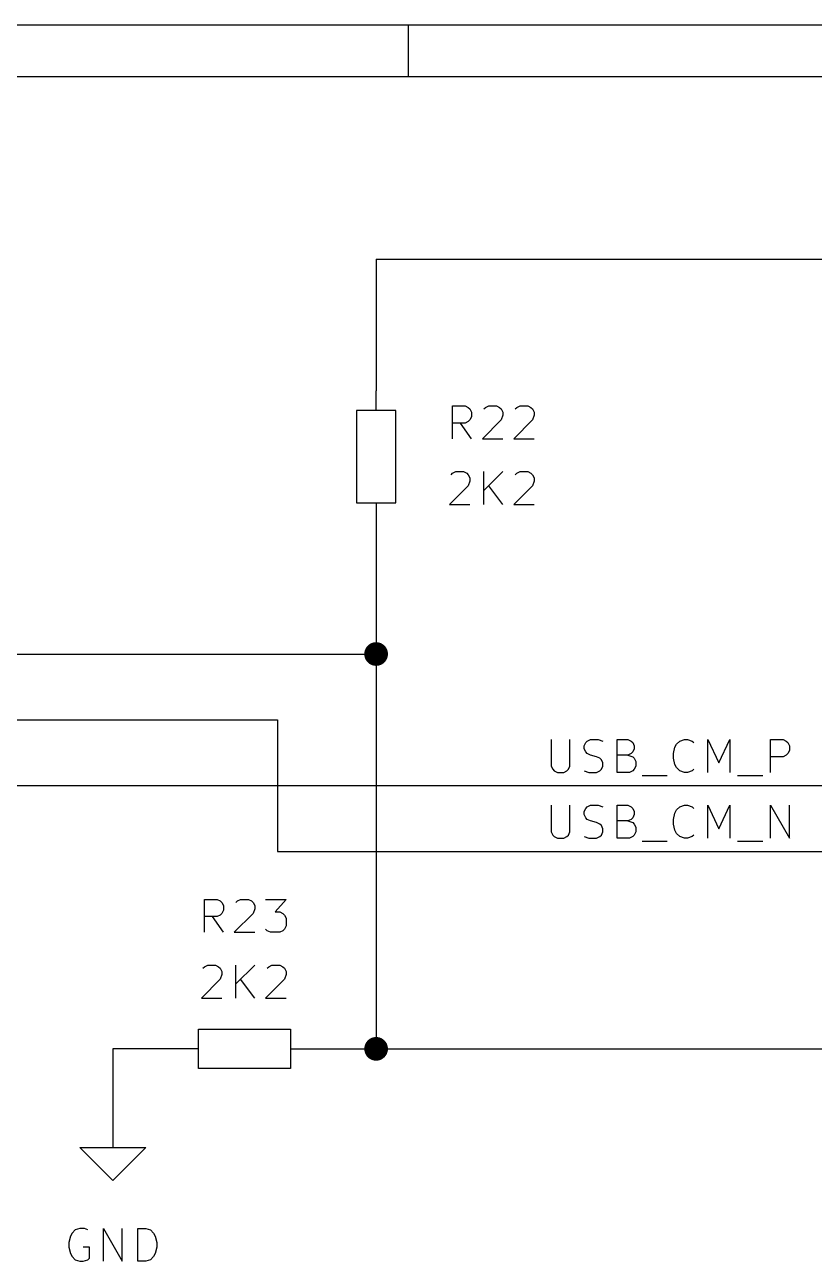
# Model space of a CAD drawing. Header units: millimetres. Extents: x 10 to 287, y -200 to -10.
# Drawn here: x 145.19 to 175.66, y -57.73 to -10 of the extents above; entities that cross this region are included whole.
import ezdxf

# ---------------------------------------------------------------- set-up
doc = ezdxf.new("R2010")
doc.units = ezdxf.units.MM
for name, color, linetype in [('GREENSIXTYFIVE', 129, 'CONTINUOUS'), ('LIGHTGREEN', 92, 'CONTINUOUS'), ('RED', 14, 'CONTINUOUS'), ('REDSIX', 19, 'CONTINUOUS')]:
    doc.layers.add(name, color=color, linetype=linetype)

msp = doc.modelspace()

# ---------------------------------------------------------------- linework, layer by layer
at = {"layer": 'GREENSIXTYFIVE', "linetype": 'CONTINUOUS'}
for p, q in [((161.7035, -25.979), (161.7035, -24.709)), ((161.7035, -24.709), (162.1873, -24.709)), ((162.1873, -24.709), (162.3083, -24.7695)), ((162.3083, -24.7695), (162.3688, -24.83)), ((162.9131, -24.83), (162.9735, -24.7695)), ((162.9735, -24.7695), (163.0945, -24.709)), ((163.0945, -24.709), (163.3969, -24.709)), ((163.3969, -24.709), (163.5178, -24.7695)), ((163.5178, -24.7695), (163.5783, -24.83)), ((164.1226, -24.83), (164.183, -24.7695)), ((164.183, -24.7695), (164.304, -24.709)), ((164.304, -24.709), (164.6064, -24.709)), ((164.6064, -24.709), (164.7273, -24.7695)), ((164.7273, -24.7695), (164.7878, -24.83)), ((162.3688, -25.2533), (162.3083, -25.3138)), ((162.3688, -24.83), (162.4292, -24.9509)), ((162.4292, -25.1324), (162.3688, -25.2533)), ((162.4292, -24.9509), (162.4292, -25.1324)), ((163.5783, -25.2533), (162.8526, -25.979)), ((163.5783, -24.83), (163.6388, -24.9509)), ((163.6388, -25.0719), (163.5783, -25.2533)), ((163.6388, -24.9509), (163.6388, -25.0719)), ((164.7878, -25.2533), (164.0621, -25.979)), ((164.7878, -24.83), (164.8483, -24.9509)), ((164.8483, -25.0719), (164.7878, -25.2533)), ((164.8483, -24.9509), (164.8483, -25.0719)), ((162.1873, -25.3743), (161.7035, -25.3743)), ((162.4292, -25.979), (162.0059, -25.3743)), ((162.3083, -25.3138), (162.1873, -25.3743)), ((162.8526, -25.979), (163.6388, -25.979)), ((164.0621, -25.979), (164.8483, -25.979)), ((161.6431, -27.37), (161.7035, -27.3095)), ((161.7035, -27.3095), (161.8245, -27.249)), ((161.8245, -27.249), (162.1269, -27.249)), ((162.1269, -27.249), (162.2478, -27.3095)), ((162.2478, -27.3095), (162.3083, -27.37)), ((162.3083, -27.37), (162.3688, -27.4909)), ((162.3688, -27.6119), (162.3083, -27.7933)), ((162.3688, -27.4909), (162.3688, -27.6119)), ((162.913, -28.519), (162.913, -27.249)), ((163.6387, -27.249), (162.913, -27.9747)), ((164.1226, -27.37), (164.183, -27.3095)), ((164.183, -27.3095), (164.304, -27.249)), ((164.304, -27.249), (164.6064, -27.249)), ((164.6064, -27.249), (164.7273, -27.3095)), ((164.7273, -27.3095), (164.7878, -27.37)), ((164.7878, -27.37), (164.8483, -27.4909)), ((164.8483, -27.6119), (164.7878, -27.7933)), ((164.8483, -27.4909), (164.8483, -27.6119)), ((162.3083, -27.7933), (161.5826, -28.519)), ((163.6387, -28.519), (163.0945, -27.7933)), ((164.7878, -27.7933), (164.0621, -28.519)), ((161.5826, -28.519), (162.3688, -28.519)), ((164.0621, -28.519), (164.8483, -28.519)), ((152.1278, -45.0292), (152.1278, -43.7592)), ((152.1278, -43.7592), (152.6116, -43.7592)), ((152.6116, -43.7592), (152.7326, -43.8197)), ((152.7326, -43.8197), (152.7931, -43.8802)), ((152.7931, -43.8802), (152.8535, -44.0011)), ((153.3374, -43.8802), (153.3978, -43.8197)), ((153.3978, -43.8197), (153.5188, -43.7592)), ((153.5188, -43.7592), (153.8212, -43.7592)), ((153.8212, -43.7592), (153.9421, -43.8197)), ((153.9421, -43.8197), (154.0026, -43.8802)), ((154.0026, -43.8802), (154.0631, -44.0011)), ((154.4864, -43.7592), (155.2726, -43.7592)), ((155.2726, -43.7592), (154.8492, -44.243)), ((152.7326, -44.364), (152.6116, -44.4245)), ((152.7931, -44.3035), (152.7326, -44.364)), ((152.8535, -44.1826), (152.7931, -44.3035)), ((152.8535, -44.0011), (152.8535, -44.1826)), ((154.0026, -44.3035), (153.2769, -45.0292)), ((154.0631, -44.1221), (154.0026, -44.3035)), ((154.0631, -44.0011), (154.0631, -44.1221)), ((154.8492, -44.243), (155.0307, -44.243)), ((155.0307, -44.243), (155.1516, -44.3035)), ((155.1516, -44.3035), (155.2121, -44.364)), ((155.2121, -44.364), (155.2726, -44.4849)), ((152.6116, -44.4245), (152.1278, -44.4245)), ((152.8535, -45.0292), (152.4302, -44.4245)), ((155.2726, -44.7873), (155.2121, -44.9083)), ((155.2726, -44.4849), (155.2726, -44.7873)), ((153.2769, -45.0292), (154.0631, -45.0292)), ((154.5469, -44.9688), (154.4864, -44.9083)), ((154.6678, -45.0292), (154.5469, -44.9688)), ((155.0307, -45.0292), (154.6678, -45.0292)), ((155.1516, -44.9688), (155.0307, -45.0292)), ((155.2121, -44.9083), (155.1516, -44.9688)), ((152.0674, -46.4202), (152.1278, -46.3597)), ((152.1278, -46.3597), (152.2488, -46.2992)), ((152.2488, -46.2992), (152.5512, -46.2992)), ((152.5512, -46.2992), (152.6721, -46.3597)), ((152.6721, -46.3597), (152.7326, -46.4202)), ((152.7326, -46.4202), (152.7931, -46.5411)), ((152.7931, -46.6621), (152.7326, -46.8435)), ((152.7931, -46.5411), (152.7931, -46.6621)), ((153.3373, -47.5692), (153.3373, -46.2992)), ((154.063, -46.2992), (153.3373, -47.0249)), ((154.5469, -46.4202), (154.6073, -46.3597)), ((154.6073, -46.3597), (154.7283, -46.2992)), ((154.7283, -46.2992), (155.0307, -46.2992)), ((155.0307, -46.2992), (155.1516, -46.3597)), ((155.1516, -46.3597), (155.2121, -46.4202)), ((155.2121, -46.4202), (155.2726, -46.5411)), ((155.2726, -46.6621), (155.2121, -46.8435)), ((155.2726, -46.5411), (155.2726, -46.6621)), ((152.7326, -46.8435), (152.0069, -47.5692)), ((154.063, -47.5692), (153.5188, -46.8435)), ((155.2121, -46.8435), (154.4864, -47.5692)), ((152.0069, -47.5692), (152.7931, -47.5692)), ((154.4864, -47.5692), (155.2726, -47.5692)), ((146.9571, -56.7616), (146.8967, -57.0035)), ((147.0176, -56.6407), (146.9571, -56.7616)), ((147.1386, -56.5197), (147.0176, -56.6407)), ((147.32, -56.4592), (147.1386, -56.5197)), ((147.5014, -56.4592), (147.32, -56.4592)), ((147.6224, -56.5197), (147.5014, -56.4592)), ((148.2271, -57.7292), (148.2271, -56.4592)), ((148.2271, -56.4592), (148.9528, -57.7292)), ((148.9528, -57.7292), (148.9528, -56.4592)), ((149.5576, -57.7292), (149.5576, -56.4592)), ((149.5576, -56.4592), (149.86, -56.4592)), ((149.86, -56.4592), (150.0414, -56.5197)), ((150.0414, -56.5197), (150.1624, -56.6407)), ((150.1624, -56.6407), (150.2229, -56.7616)), ((150.2229, -56.7616), (150.2833, -57.0035)), ((146.8967, -57.0035), (146.8967, -57.1849)), ((146.8967, -57.1849), (146.9571, -57.4268)), ((147.6828, -57.1849), (147.4409, -57.1849)), ((147.6828, -57.6083), (147.6828, -57.1849)), ((150.2833, -57.1849), (150.2229, -57.4268)), ((150.2833, -57.0035), (150.2833, -57.1849)), ((146.9571, -57.4268), (147.0176, -57.5478)), ((147.0176, -57.5478), (147.1386, -57.6688)), ((147.1386, -57.6688), (147.32, -57.7292)), ((147.32, -57.7292), (147.4409, -57.7292)), ((147.4409, -57.7292), (147.6224, -57.6688)), ((147.6224, -57.6688), (147.6828, -57.6083)), ((149.86, -57.7292), (149.5576, -57.7292)), ((150.0414, -57.6688), (149.86, -57.7292)), ((150.1624, -57.5478), (150.0414, -57.6688)), ((150.2229, -57.4268), (150.1624, -57.5478))]:
    msp.add_line(p, q, dxfattribs=at)
at = {"layer": 'LIGHTGREEN', "linetype": 'CONTINUOUS'}
for p, q in [((158.75, -19.05), (158.75, -24.13)), ((158.75, -19.05), (219.71, -19.05)), ((158.75, -29.21), (158.75, -34.29)), ((87.63, -34.29), (158.75, -34.29)), ((158.75, -34.29), (158.75, -49.53)), ((87.63, -36.83), (154.94, -36.83)), ((154.94, -36.83), (154.94, -41.91)), ((87.63, -39.37), (179.07, -39.37)), ((154.94, -41.91), (179.07, -41.91)), ((148.59, -49.53), (148.59, -52.07)), ((151.13, -49.53), (148.59, -49.53)), ((156.21, -49.53), (158.75, -49.53)), ((158.75, -49.53), (179.07, -49.53))]:
    msp.add_line(p, q, dxfattribs=at)
at = {"layer": 'LIGHTGREEN', "const_width": 0.4572}
for points in [[(158.5214, -34.29, 1), (158.9786, -34.29, 1)], [(158.5214, -49.53, 1), (158.9786, -49.53, 1)]]:
    msp.add_lwpolyline(points, format="xyb", close=True, dxfattribs=at)
at = {"layer": 'RED', "linetype": 'CONTINUOUS'}
for p, q in [((10, -10), (287.0022, -10)), ((160, -12), (160, -10)), ((12, -12), (285.0022, -12)), ((158.75, -24.892), (158.75, -24.13)), ((159.512, -24.892), (157.988, -24.892)), ((157.988, -24.892), (157.988, -28.448)), ((159.512, -28.448), (159.512, -24.892)), ((157.988, -28.448), (159.512, -28.448)), ((158.75, -28.448), (158.75, -29.21)), ((151.892, -50.292), (151.892, -48.768)), ((151.892, -48.768), (155.448, -48.768)), ((155.448, -48.768), (155.448, -50.292)), ((151.892, -49.53), (151.13, -49.53)), ((155.448, -49.53), (156.21, -49.53)), ((155.448, -50.292), (151.892, -50.292)), ((148.59, -52.07), (148.59, -53.34)), ((148.59, -54.61), (147.32, -53.34)), ((147.32, -53.34), (148.59, -53.34)), ((148.59, -53.34), (149.86, -53.34)), ((149.86, -53.34), (148.59, -54.61))]:
    msp.add_line(p, q, dxfattribs=at)
at = {"layer": 'REDSIX', "linetype": 'CONTINUOUS'}
for p, q in [((165.5067, -37.5869), (165.5067, -38.615)), ((166.2324, -38.615), (166.2324, -37.5869)), ((166.8372, -37.7079), (166.8977, -37.6474)), ((166.8977, -37.6474), (167.0187, -37.5869)), ((167.0187, -37.5869), (167.321, -37.5869)), ((167.321, -37.5869), (167.5025, -37.6474)), ((168.0467, -38.8569), (168.0467, -37.5869)), ((168.0467, -37.5869), (168.4701, -37.5869)), ((168.4701, -37.5869), (168.591, -37.6474)), ((168.591, -37.6474), (168.6515, -37.7079)), ((170.3448, -37.7684), (170.4658, -37.6474)), ((170.4658, -37.6474), (170.6472, -37.5869)), ((170.6472, -37.5869), (170.7681, -37.5869)), ((170.7681, -37.5869), (170.9496, -37.6474)), ((170.9496, -37.6474), (171.01, -37.7079)), ((171.5543, -38.8569), (171.5543, -37.5869)), ((171.5543, -37.5869), (171.9777, -38.4941)), ((171.9777, -38.4941), (172.401, -37.5869)), ((172.401, -37.5869), (172.401, -38.8569)), ((173.9733, -38.8569), (173.9733, -37.5869)), ((173.9733, -37.5869), (174.4571, -37.5869)), ((174.4571, -37.5869), (174.5781, -37.6474)), ((174.5781, -37.6474), (174.6386, -37.7079)), ((166.7768, -37.8288), (166.8372, -37.7079)), ((166.7768, -37.9498), (166.7768, -37.8288)), ((166.8372, -38.0707), (166.7768, -37.9498)), ((166.8977, -38.1312), (166.8372, -38.0707)), ((167.0187, -38.1917), (166.8977, -38.1312)), ((168.591, -38.1312), (168.4701, -38.1917)), ((168.6515, -38.0707), (168.591, -38.1312)), ((168.6515, -37.7079), (168.712, -37.8288)), ((168.712, -37.9498), (168.6515, -38.0707)), ((168.712, -37.8288), (168.712, -37.9498)), ((170.2239, -38.1312), (170.2843, -37.8893)), ((170.2239, -38.3126), (170.2239, -38.1312)), ((170.2843, -37.8893), (170.3448, -37.7684)), ((174.6386, -38.1312), (174.5781, -38.1917)), ((174.6386, -37.7079), (174.699, -37.8288)), ((174.699, -38.0103), (174.6386, -38.1312)), ((174.699, -37.8288), (174.699, -38.0103)), ((165.5067, -38.615), (165.5672, -38.736)), ((166.172, -38.736), (166.2324, -38.615)), ((167.2606, -38.2522), (167.0187, -38.1917)), ((167.3815, -38.3126), (167.2606, -38.2522)), ((167.442, -38.3731), (167.3815, -38.3126)), ((167.5025, -38.4941), (167.442, -38.3731)), ((167.442, -38.736), (167.5025, -38.615)), ((167.5025, -38.615), (167.5025, -38.4941)), ((168.4701, -38.1917), (168.0467, -38.1917)), ((168.4701, -38.1917), (168.6515, -38.2522)), ((168.6515, -38.2522), (168.712, -38.3126)), ((168.712, -38.3126), (168.7724, -38.4336)), ((168.7724, -38.615), (168.712, -38.736)), ((168.7724, -38.4336), (168.7724, -38.615)), ((170.2843, -38.5545), (170.2239, -38.3126)), ((170.3448, -38.6755), (170.2843, -38.5545)), ((174.4571, -38.2522), (173.9733, -38.2522)), ((174.5781, -38.1917), (174.4571, -38.2522)), ((165.5672, -38.736), (165.6277, -38.7965)), ((165.6277, -38.7965), (165.7486, -38.8569)), ((165.7486, -38.8569), (165.9905, -38.8569)), ((165.9905, -38.8569), (166.1115, -38.7965)), ((166.1115, -38.7965), (166.172, -38.736)), ((166.7768, -38.7965), (166.9582, -38.8569)), ((166.9582, -38.8569), (167.2606, -38.8569)), ((167.2606, -38.8569), (167.3815, -38.7965)), ((167.3815, -38.7965), (167.442, -38.736)), ((168.5305, -38.8569), (168.0467, -38.8569)), ((168.6515, -38.7965), (168.5305, -38.8569)), ((168.712, -38.736), (168.6515, -38.7965)), ((169.0144, -38.9779), (169.982, -38.9779)), ((170.4658, -38.7965), (170.3448, -38.6755)), ((170.6472, -38.8569), (170.4658, -38.7965)), ((170.7681, -38.8569), (170.6472, -38.8569)), ((170.9496, -38.7965), (170.7681, -38.8569)), ((171.01, -38.736), (170.9496, -38.7965)), ((172.7034, -38.9779), (173.671, -38.9779)), ((165.5067, -40.1269), (165.5067, -41.155)), ((166.2324, -41.155), (166.2324, -40.1269)), ((166.7768, -40.3688), (166.8372, -40.2479)), ((166.7768, -40.4898), (166.7768, -40.3688)), ((166.8372, -40.6107), (166.7768, -40.4898)), ((166.8372, -40.2479), (166.8977, -40.1874)), ((166.8977, -40.1874), (167.0187, -40.1269)), ((167.0187, -40.1269), (167.321, -40.1269)), ((167.321, -40.1269), (167.5025, -40.1874)), ((168.0467, -41.3969), (168.0467, -40.1269)), ((168.0467, -40.1269), (168.4701, -40.1269)), ((168.4701, -40.1269), (168.591, -40.1874)), ((168.591, -40.1874), (168.6515, -40.2479)), ((168.6515, -40.2479), (168.712, -40.3688)), ((168.712, -40.4898), (168.6515, -40.6107)), ((168.712, -40.3688), (168.712, -40.4898)), ((170.2239, -40.6712), (170.2843, -40.4293)), ((170.2843, -40.4293), (170.3448, -40.3084)), ((170.3448, -40.3084), (170.4658, -40.1874)), ((170.4658, -40.1874), (170.6472, -40.1269)), ((170.6472, -40.1269), (170.7681, -40.1269)), ((170.7681, -40.1269), (170.9496, -40.1874)), ((170.9496, -40.1874), (171.01, -40.2479)), ((171.5543, -41.3969), (171.5543, -40.1269)), ((171.5543, -40.1269), (171.9777, -41.0341)), ((171.9777, -41.0341), (172.401, -40.1269)), ((172.401, -40.1269), (172.401, -41.3969)), ((173.9733, -41.3969), (173.9733, -40.1269)), ((173.9733, -40.1269), (174.699, -41.3969)), ((174.699, -41.3969), (174.699, -40.1269)), ((166.8977, -40.6712), (166.8372, -40.6107)), ((167.0187, -40.7317), (166.8977, -40.6712)), ((167.2606, -40.7922), (167.0187, -40.7317)), ((167.3815, -40.8526), (167.2606, -40.7922)), ((167.442, -40.9131), (167.3815, -40.8526)), ((167.5025, -41.0341), (167.442, -40.9131)), ((167.5025, -41.155), (167.5025, -41.0341)), ((168.4701, -40.7317), (168.0467, -40.7317)), ((168.591, -40.6712), (168.4701, -40.7317)), ((168.4701, -40.7317), (168.6515, -40.7922)), ((168.6515, -40.6107), (168.591, -40.6712)), ((168.6515, -40.7922), (168.712, -40.8526)), ((168.712, -40.8526), (168.7724, -40.9736)), ((168.7724, -40.9736), (168.7724, -41.155)), ((170.2239, -40.8526), (170.2239, -40.6712)), ((170.2843, -41.0945), (170.2239, -40.8526)), ((165.5067, -41.155), (165.5672, -41.276)), ((165.5672, -41.276), (165.6277, -41.3365)), ((165.6277, -41.3365), (165.7486, -41.3969)), ((165.7486, -41.3969), (165.9905, -41.3969)), ((165.9905, -41.3969), (166.1115, -41.3365)), ((166.1115, -41.3365), (166.172, -41.276)), ((166.172, -41.276), (166.2324, -41.155)), ((166.7768, -41.3365), (166.9582, -41.3969)), ((166.9582, -41.3969), (167.2606, -41.3969)), ((167.2606, -41.3969), (167.3815, -41.3365)), ((167.3815, -41.3365), (167.442, -41.276)), ((167.442, -41.276), (167.5025, -41.155)), ((168.5305, -41.3969), (168.0467, -41.3969)), ((168.6515, -41.3365), (168.5305, -41.3969)), ((168.712, -41.276), (168.6515, -41.3365)), ((168.7724, -41.155), (168.712, -41.276)), ((169.0144, -41.5179), (169.982, -41.5179)), ((170.3448, -41.2155), (170.2843, -41.0945)), ((170.4658, -41.3365), (170.3448, -41.2155)), ((170.6472, -41.3969), (170.4658, -41.3365)), ((170.7681, -41.3969), (170.6472, -41.3969)), ((170.9496, -41.3365), (170.7681, -41.3969)), ((171.01, -41.276), (170.9496, -41.3365)), ((172.7034, -41.5179), (173.671, -41.5179))]:
    msp.add_line(p, q, dxfattribs=at)

doc.saveas('drawing.dxf')
